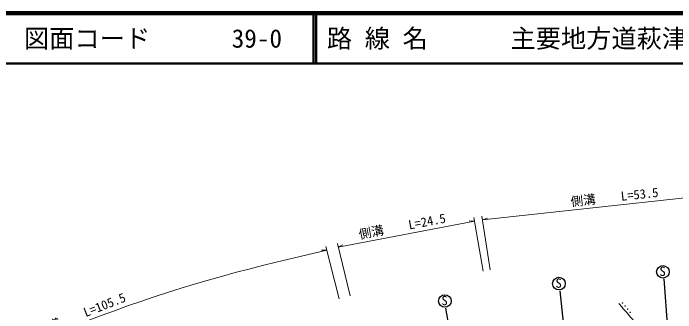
# Model space of a CAD drawing. Units: millimetres, scale not verified. Extents: x 40000 to 680000, y 20000 to 380000.
# Drawn here: x 118260 to 249470, y 320582 to 380000 of the extents above; entities that cross this region are included whole.
import ezdxf
from ezdxf.enums import TextEntityAlignment as Align

# ---------------------------------------------------------------- set-up
doc = ezdxf.new("R2010")
doc.units = ezdxf.units.MM
doc.header["$LTSCALE"] = 1000
for name, color, linetype, lineweight in [('M-BGD', 7, 'Continuous', 13), ('M-STR-HTXT', 7, 'Continuous', 13), ('M-TTL', 2, 'Continuous', 140), ('M-TTL-LINE', 7, 'Continuous', 50)]:
    doc.layers.add(name, color=color, linetype=linetype, lineweight=lineweight)
doc.layers.add('M-TTL-TXT', color=7, linetype='Continuous')
doc.styles.add('ＭＳ ゴシック', font='')
doc.styles.get('ＭＳ ゴシック').set_extended_font_data('MS Gothic')

msp = doc.modelspace()

# ---------------------------------------------------------------- linework, layer by layer
at = {"layer": 'M-BGD', "lineweight": 25}
for p, q in [((247085, 327300), (248974, 302506)), ((226494, 324958), (229254, 300136)), ((203838, 321480), (208257, 297044))]:
    msp.add_line(p, q, dxfattribs=at)
for centre in [(246920, 328707), (226329, 326365), (203743, 322911)]:
    msp.add_circle(centre, 1250, dxfattribs=at)
at = {"layer": 'M-BGD'}
for centre in [(238934, 322534), (239442, 321912), (239951, 321290), (240459, 320668)]:
    msp.add_circle(centre, 50, dxfattribs=at)
msp.add_open_spline([(218404, 303198), (218730, 303344), (218818, 303381), (219086, 303492), (219465, 303649), (219672, 303758), (220067, 303866), (220887, 304089), (221367, 304131), (222198, 304305), (223483, 304574), (224201, 304732), (225484, 305011), (227698, 305492), (228933, 305782), (231148, 306259), (233588, 306783), (234961, 307049), (237401, 307576), (239468, 308024), (240622, 308292), (242686, 308754), (244017, 309052), (244768, 309199), (246093, 309525), (246574, 309644), (246852, 309692), (247313, 309876), (247499, 309950), (247615, 310008), (247733, 310170), (247793, 310252), (247810, 310321), (247799, 310423), (247781, 310591), (247681, 310660), (247593, 310806), (247378, 311160), (247209, 311326), (246955, 311653), (246458, 312296), (246142, 312626), (245640, 313264), (244764, 314375), (244304, 315021), (243435, 316138), (242659, 317135), (242248, 317713), (241437, 318683), (240537, 319759), (239998, 320332), (239082, 321395), (238728, 321806), (238617, 321934), (238178, 322447)], degree=3, knots=[0, 0, 0, 0, 1, 1, 1, 2, 2, 2, 3, 3, 3, 4, 4, 4, 5, 5, 5, 6, 6, 6, 7, 7, 7, 8, 8, 8, 9, 9, 9, 10, 10, 10, 11, 11, 11, 12, 12, 12, 13, 13, 13, 14, 14, 14, 15, 15, 15, 16, 16, 16, 17, 17, 17, 18, 18, 18, 18], dxfattribs=at)
at = {"layer": 'M-STR-HTXT'}
for p, q in [((211199, 339013), (267948, 345186)), ((182632, 333610), (209605, 338768)), ((209605, 338768), (208576, 338826)), ((211312, 328819), (209481, 339495)), ((212699, 329121), (211088, 339741)), ((211199, 339013), (212166, 339369)), ((182841, 323369), (180158, 333705)), ((184973, 323957), (182459, 334326)), ((182632, 333610), (183567, 334044)), ((170330, 330605), (180343, 332992)), ((180343, 332992), (179312, 333003))]:
    msp.add_line(p, q, dxfattribs=at)
msp.add_arc((237493, 48825), 289674, 103.40638, 121.05268, dxfattribs=at)
at = {"layer": 'M-TTL'}
msp.add_line((680000, 380000), (40000, 380000), dxfattribs=at)
at = {"layer": 'M-TTL-LINE'}
for p, q in [((177750, 380000), (177750, 370000)), ((178250, 380000), (178250, 370000)), ((40000, 370000), (680000, 370000))]:
    msp.add_line(p, q, dxfattribs=at)

# ---------------------------------------------------------------- texts
at = {"layer": 'M-BGD', "style": 'ＭＳ ゴシック'}
for p in [(246241, 327334), (225651, 324992), (203064, 321537)]:
    msp.add_text('S', height=1833, dxfattribs=at).set_placement(p, align=Align.BOTTOM_LEFT)
at = {"layer": 'M-STR-HTXT', "style": 'ＭＳ ゴシック'}
for s, rotation, p in [('側溝\u3000\u3000L=53.5', 6.209, (228805, 341153)), ('側溝\u3000\u3000L=24.5', 10.826, (186985, 334671)), ('側溝\u3000\u3000L=105.5', 21.418, (123500, 315549))]:
    msp.add_text(s, height=1833, rotation=rotation, dxfattribs=at).set_placement(p, align=Align.BOTTOM_LEFT)
at = {"layer": 'M-TTL-TXT', "style": 'ＭＳ ゴシック'}
for s, p in [('図面コード', (120380, 375000)), ('39-0', (161521, 375000)), ('路 線 名', (180380, 375000)), ('主要地方道萩津和野線', (216734, 375000))]:
    msp.add_text(s, height=3666, dxfattribs=at).set_placement(p, align=Align.MIDDLE_LEFT)

doc.saveas('drawing.dxf')
